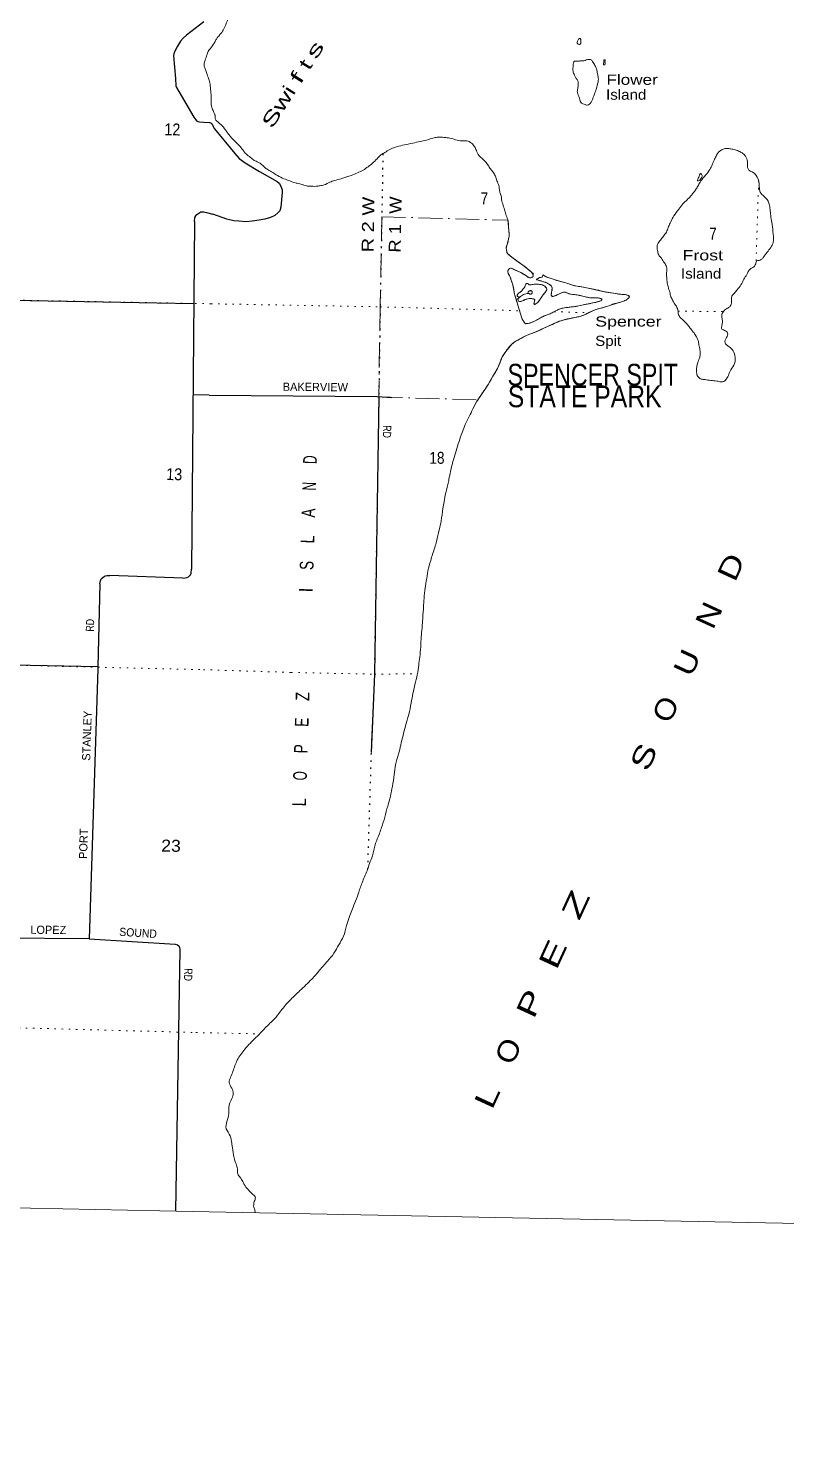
# Model space of a CAD drawing. Header units: feet. Extents: x -489137 to -242534, y 368785 to 558127.
# Drawn here: x -460971 to -449881, y 368785 to 389494 of the extents above; entities that cross this region are included whole.
import ezdxf

# ---------------------------------------------------------------- set-up
doc = ezdxf.new("R2010")
doc.units = ezdxf.units.FT
doc.header["$LTSCALE"] = 70
doc.linetypes.add('DOT_DASHED', pattern=[7.7, 5, -1.2, 0.3, -1.2])
doc.linetypes.add('DOTTED', pattern=[1.5, 0.3, -1.2])
for name, color, linetype, lineweight in [('29', 7, 'Continuous', 25), ('39', 7, 'Continuous', 13), ('4', 7, 'Continuous', 13), ('44', 7, 'DOT_DASHED', 13), ('6', 7, 'DOTTED', 25), ('7', 7, 'DOTTED', 13)]:
    doc.layers.add(name, color=color, linetype=linetype, lineweight=lineweight)
for name, color, linetype in [('30', 7, 'Continuous'), ('41', 7, 'Continuous'), ('42', 7, 'Continuous')]:
    doc.layers.add(name, color=color, linetype=linetype)

msp = doc.modelspace()

# ---------------------------------------------------------------- linework, layer by layer
at = {"layer": '29'}
for p, q in [((-458539.42, 386663.5), (-458580.8, 381576.37)), ((-458183.48, 386742.45), (-458268.99, 386770.28)), ((-458323.61, 384123.29), (-458559.82, 384126.16)), ((-458706.31, 381445.2), (-459777.59, 381482.55)), ((-459923.17, 381357.81), (-459951.03, 380143.41)), ((-459951.03, 380143.41), (-461192.18, 380171.7)), ((-460077.55, 376161.52), (-458822.59, 376085.62)), ((-458751.98, 376008.45), (-458814.99, 372175.6))]:
    msp.add_line(p, q, dxfattribs=at)
for points in [[(-458402.16, 389586.27), (-458656.66, 389394.6), (-458704.2, 389351.23), (-458740.56, 389306.46), (-458788.1, 389233.72), (-458827.26, 389158.17), (-458841.24, 389118.99), (-458844.03, 389088.22), (-458816.07, 388758.05), (-458810.47, 388651.73), (-458800, 388626.55), (-458765.73, 388567.79), (-458547.59, 388192.86), (-458519.27, 388153.69), (-458505.99, 388141.1), (-458486.06, 388131.3), (-458465.43, 388126.41), (-458407.75, 388120.11), (-458318.26, 388114.51), (-458305.32, 388110.32), (-458294.13, 388103.33), (-458279.11, 388086.53), (-458243.14, 388022.88)], [(-458243.14, 388022.88), (-457948.47, 387658.24), (-457881.21, 387588.78), (-457796.6, 387523.66), (-457583.99, 387397.77), (-457327.99, 387250.17), (-457299.78, 387224.13), (-457271.59, 387180.71), (-457254.22, 387130.79), (-457254.23, 387089.55), (-457271.59, 386872.49), (-457288.93, 386822.57), (-457314.98, 386790.01), (-457360.53, 386753.11), (-457423.45, 386724.89), (-457505.88, 386701.02), (-457592.66, 386683.65), (-457692.47, 386668.46), (-457787.91, 386661.95), (-457887.72, 386668.46), (-457959.3, 386674.97), (-458065.62, 386698.84), (-458268.99, 386770.28)], [(-458539.42, 386663.5), (-458531.85, 386721.78), (-458519.27, 386749.76), (-458503.89, 386766.55), (-458457.74, 386798.73), (-458445.16, 386804.32), (-458426.98, 386807.12), (-458399.01, 386804.32), (-458359.86, 386794.53), (-458268.99, 386770.28)], [(-465192.48, 385596.37), (-461210.78, 385514.6), (-458553.05, 385462.82)], [(-458323.61, 384123.29), (-455860.96, 384103.65), (-455647.72, 384088.74)], [(-455839.72, 384098.51), (-455902.67, 380037.08), (-455952.42, 378890.28)], [(-459923.17, 381357.81), (-459912.73, 381404.04), (-459908.54, 381416.63), (-459897.35, 381437.61), (-459881.27, 381453), (-459858.2, 381466.99), (-459842.82, 381475.39), (-459814.85, 381480.98), (-459777.59, 381482.55)], [(-458706.31, 381445.2), (-458674.48, 381447.41), (-458647.91, 381451.61), (-458624.14, 381461.4), (-458608.76, 381475.39), (-458597.57, 381490.78), (-458584.99, 381515.96), (-458580.8, 381576.37)], [(-459951.03, 380143.41), (-459951.63, 380117.18), (-460077.55, 376161.52)], [(-460077.55, 376161.52), (-461387.52, 376172.82), (-462707.9, 376166.1)], [(-458822.59, 376085.62), (-458787.03, 376075.12), (-458767.46, 376058.33), (-458754.87, 376037.35), (-458751.98, 376008.45)]]:
    msp.add_lwpolyline(points, dxfattribs=at)
at = {"layer": '39'}
for points in [[(-455610.17, 393041.06), (-455584.62, 392984.2), (-455567.14, 392927.43), (-455529.34, 392880.54), (-455491.55, 392833.64), (-455455.78, 392786.77), (-455439.06, 392667.38), (-455446.56, 392550.28), (-455484.36, 392431.5), (-455522.01, 392324.85), (-455565.55, 392232.4), (-455613.22, 392131.91), (-455656.42, 392067.75), (-455715.93, 391989.62), (-455772.96, 391949.86), (-455839.69, 391942.52), (-455908.16, 391957.44), (-455976.36, 391994.57), (-456038.53, 392029.62), (-456110.78, 392066.8), (-456170.73, 392117.98), (-456234.55, 392183.35), (-456276.6, 392212.11), (-456321.04, 392210.59), (-456388.02, 392183.06), (-456445.12, 392137.23), (-456516.8, 392055.2), (-456557.82, 392003.13), (-456605.1, 391934.97), (-456660.68, 391848.72), (-456734.6, 391748.53), (-456769.3, 391718.61), (-456849.03, 391638.7), (-456947.18, 391538.78), (-457041.32, 391436.8), (-457137.33, 391346.96), (-457206.72, 391287.13), (-457325.35, 391163.2), (-457434.12, 391020.98), (-457524.66, 390882.59), (-457599.01, 390748.06), (-457673.25, 390621.61), (-457733.24, 390505.1), (-457789.06, 390398.65), (-457826.47, 390312.19), (-457883.36, 390118.87), (-457904.74, 390022.14), (-457923.75, 389953.66), (-457969.35, 389857.19), (-457996.54, 389780.72), (-458032.13, 389678.08), (-458063.53, 389587.52), (-458098.86, 389505.08), (-458139, 389431.92)], [(-458216.05, 389336.4), (-458222.95, 389323.38), (-458279.06, 389232.1), (-458334.93, 389156.28), (-458366.85, 389065.89), (-458394.58, 388983.51), (-458391.6, 388924.83), (-458372.26, 388877.99), (-458353.13, 388819.03), (-458324.36, 388735.64), (-458305.67, 388652.43), (-458297.52, 388545.15), (-458291.05, 388456.09), (-458288.87, 388352.96), (-458265.79, 388289.88), (-458238.92, 388227.32)], [(-458139, 389431.92), (-458155.82, 389411.71), (-458173.46, 389390.9), (-458193.22, 389368.32), (-458206.27, 389352.44), (-458216.21, 389336.11)], [(-452932.78, 389291.92), (-452923.64, 389315.55), (-452901.09, 389343.58), (-452888.97, 389343.44), (-452879.28, 389311.01), (-452879.6, 389284.75), (-452889.96, 389262.64), (-452906.19, 389256.76), (-452918.23, 389262.96), (-452932.22, 389275.24), (-452932.78, 389291.97)], [(-452926.27, 388606.42), (-452919.57, 388658.88), (-452917.13, 388693.2), (-452928.75, 388733.73), (-452954.58, 388768.37), (-452974.27, 388809), (-452993.77, 388865.79), (-452995.27, 388908.24), (-452992.73, 388950.63), (-452973.82, 389011.03), (-452943.53, 389010.69), (-452895, 389016.21), (-452854.62, 389015.75), (-452781.69, 389035.14), (-452737.27, 389034.64), (-452709.32, 389008.06), (-452673.7, 388949.07), (-452646.27, 388880.07), (-452632.96, 388813.24), (-452623.63, 388750.51), (-452640.92, 388657.76), (-452666.26, 388567.13), (-452697.53, 388486.67), (-452726.69, 388414.26), (-452751.29, 388384.23), (-452785.81, 388368.46), (-452830.08, 388381.08), (-452868.27, 388395.65), (-452901.65, 388472.8), (-452930.98, 388551.92), (-452925.91, 388609.91)], [(-452546.27, 388965.81), (-452545.95, 388992.08), (-452543.61, 389018.32), (-452541.45, 389030.42), (-452531.3, 389034.34), (-452525.27, 389032.25), (-452525.47, 389016.09), (-452525.84, 388985.79), (-452526.06, 388967.61), (-452536.28, 388957.62), (-452546.28, 388965.82)], [(-458220.55, 388142.69), (-458226.67, 388155.36), (-458233.22, 388170.66), (-458235.41, 388193.24), (-458235.41, 388216.55), (-458238.95, 388227.39)], [(-458220.55, 388142.69), (-458172.59, 388101.74), (-458096.8, 388024.11), (-458055.12, 387965.05), (-457967.52, 387863.05), (-457885.73, 387781.31), (-457841.93, 387730.31), (-457794.24, 387667.14), (-457734.29, 387615.96), (-457674.31, 387566.79), (-457620.11, 387539.92), (-457577.99, 387517.22), (-457500.06, 387449.67), (-457460.03, 387420.93), (-457391.85, 387381.78), (-457321.7, 387338.56), (-457227.38, 387291.03), (-457142.95, 387259.78), (-457050.44, 387228.43), (-456977.93, 387213.47), (-456895.47, 387186.28), (-456841.01, 387181.63), (-456756.21, 387180.67), (-456701.59, 387188.14), (-456638.85, 387199.56), (-456553.53, 387241.03), (-456484.59, 387264.5), (-456389.35, 387291.71), (-456310.28, 387317.09), (-456243.38, 387338.56), (-456150.01, 387377.91), (-456068.78, 387415.39), (-455995.45, 387467.09), (-455932.24, 387516.89), (-455864.77, 387584.83), (-455807.57, 387638.73), (-455750.57, 387676.48), (-455679.38, 387718.11), (-455543.49, 387767.09), (-455438.18, 387792.17), (-455310.63, 387819.02), (-455207.36, 387842.1), (-455168.9, 387849.75), (-455045.27, 387886.75), (-454982.53, 387898.17), (-454879.56, 387897.01), (-454798.95, 387883.98), (-454714.4, 387862.83), (-454621.72, 387845.62), (-454549.01, 387846.82), (-454480.78, 387811.71), (-454436.98, 387760.71), (-454409.41, 387703.82), (-454369.94, 387628.63), (-454316.05, 387577.51), (-454228.47, 387473.49), (-454194.76, 387422.6), (-454154.98, 387373.66), (-454125.43, 387312.72), (-454102.04, 387243.76), (-454076.66, 387172.76), (-454071.27, 387118.15), (-454055.76, 387065.45), (-454034.82, 386962.17), (-454011.58, 386881.09), (-453997.94, 386840.53), (-453980.61, 386771.64), (-453951.26, 386694.54), (-453943.66, 386656.07), (-453938.32, 386597.41), (-453935.14, 386526.67), (-453929.98, 386453.87), (-453940.69, 386403.48), (-453955.64, 386336.98), (-453970.19, 386302.8), (-453970.79, 386254.31), (-453955.3, 386199.59), (-453917.39, 386162.8), (-453865.39, 386121.8), (-453831.34, 386099.2), (-453789.33, 386066.4), (-453727.24, 386025.29), (-453683.21, 385992.47), (-453655.24, 385967.91), (-453607.28, 385926.96), (-453577.34, 385898.34), (-453585.61, 385882.27)], [(-451116.51, 384355.37), (-451062.04, 384350.72), (-450975.37, 384337.62), (-450890.67, 384328.59), (-450828.23, 384315.76), (-450785.75, 384321.35), (-450763.3, 384341.3), (-450720.03, 384411.52), (-450684.72, 384491.94), (-450631.06, 384586.3), (-450623.57, 384703.4), (-450662.89, 384790.71), (-450708.83, 384831.64), (-450768.71, 384888.88), (-450747.58, 384965.42), (-450730.63, 385029.88), (-450778.6, 385070.83), (-450820.68, 385097.57), (-450818.21, 385133.91), (-450807.5, 385184.3), (-450812.81, 385244.97), (-450814.11, 385303.57), (-450783.14, 385359.8), (-450730.17, 385397.59), (-450691.46, 385425.44), (-450674.49, 385491.92), (-450667.45, 385572.66), (-450630.56, 385616.69), (-450589.56, 385666.74), (-450536.2, 385736.85), (-450492.79, 385819.2), (-450451.56, 385887.43), (-450398.03, 385971.68), (-450349.2, 386001.44), (-450320.39, 386045.57), (-450301.7, 386087.78), (-450277.4, 386093.57), (-450238.84, 386109.3), (-450210.23, 386137.26), (-450152.73, 386215.41), (-450064.15, 386357.86), (-450064.66, 386481.11), (-450079.06, 386624.72), (-450095.97, 386727.95), (-450106.97, 386818.99), (-450118.05, 386903.98), (-450137.54, 386960.77), (-450213.2, 387048.49), (-450260.92, 387109.64), (-450266.43, 387154.15), (-450273.39, 387245.15), (-450312.64, 387338.53), (-450356.51, 387383.47), (-450412.72, 387410.37), (-450436.51, 387447), (-450440.3, 387467.25), (-450439.33, 387546.03), (-450468.73, 387619.1), (-450506.6, 387659.93), (-450554.71, 387688.76), (-450621.01, 387715.77), (-450687.49, 387728.64), (-450735.88, 387735.24), (-450798.62, 387723.83), (-450827.06, 387710), (-450892.55, 387638.01), (-450921.56, 387577.72), (-450950.67, 387509.35), (-450979.7, 387447.05), (-451037.25, 387364.86), (-451111.05, 387274.77), (-451150.2, 387210.56), (-451183.2, 387154.36), (-451216.1, 387106.24), (-451273.52, 387034.15), (-451324.64, 386982.2), (-451385.93, 386924.3), (-451445.47, 386844.15), (-451517.33, 386747.98), (-451564.85, 386659.62), (-451595.98, 386591.27), (-451618.98, 386526.88), (-451660.15, 386462.69), (-451703.27, 386404.58), (-451748.41, 386346.5), (-451762.96, 386312.32), (-451757.77, 386241.55), (-451740.39, 386176.7), (-451700.63, 386125.74), (-451657.02, 386058.58), (-451625.41, 386001.65), (-451624.41, 385918.8), (-451623.25, 385848.08), (-451614.2, 385763.12), (-451598.89, 385694.25), (-451581.28, 385647.59), (-451567.99, 385578.74)], [(-451151.69, 387314.67), (-451140.45, 387347.84), (-451128.08, 387367.9), (-451114.1, 387355.62), (-451106.25, 387337.35), (-451106.52, 387315.13), (-451120.87, 387297.11), (-451139.37, 387271.05), (-451155.67, 387259.11), (-451169.78, 387261.29), (-451169.53, 387281.49), (-451151.69, 387314.67)], [(-453438.18, 385884.65), (-453375.98, 385851.63), (-453313.64, 385830.72), (-453211.09, 385795.22), (-453142.64, 385778.29), (-453054.12, 385751.03), (-452977.69, 385725.92), (-452891.02, 385712.83), (-452796.33, 385695.6), (-452691.61, 385672.2), (-452617.08, 385657.22), (-452522.45, 385633.93), (-452403.53, 385616.43), (-452304.79, 385599.15), (-452201.95, 385587.89), (-452169.89, 385567.33), (-452200.67, 385527.27), (-452269.74, 385493.7), (-452383.2, 385462.65), (-452446.06, 385441.13), (-452551.5, 385405.95), (-452654.81, 385378.83), (-452782.73, 385321.67), (-452892.35, 385274.42), (-452967.23, 385261.12), (-453113.02, 385228.41), (-453222.5, 385193.27), (-453317.96, 385147.88), (-453423.52, 385102.6), (-453510.88, 385059.13), (-453610.28, 385021.86), (-453695.53, 384986.45), (-453805.28, 384929.1), (-453876.54, 384881.41), (-453993.35, 384741.3), (-454030.41, 384683.12), (-454080.43, 384556.4), (-454125.91, 384470.03), (-454189.84, 384361.65), (-454249.65, 384259.28), (-454315.47, 384161.03), (-454385.41, 384056.75), (-454461.79, 383920.23), (-454513.6, 383811.71), (-454573.64, 383691.16), (-454615.31, 383586.57), (-454663.53, 383441.64), (-454705.56, 383306.75), (-454745.51, 383177.89), (-454772.97, 383079.2), (-454802.99, 382936.09), (-454820.16, 382853.45), (-454858.48, 382692.25), (-454882.32, 382559.17), (-454899.64, 382464.41), (-454926.14, 382278.83), (-454953.95, 382151.86), (-454994.41, 381980.58), (-455017.68, 381893.97), (-455051.2, 381795.34), (-455078.61, 381700.69), (-455120.85, 381549.64), (-455142.84, 381402.4), (-455166.78, 381261.24), (-455178.71, 381111.87), (-455186.25, 380990.73), (-455198.55, 380811.05), (-455205.82, 380712.13), (-455217.47, 380584.98), (-455225.33, 380437.58), (-455239.28, 380288.23), (-455254.84, 380171.22), (-455274.75, 380030.02), (-455308.81, 379886.95), (-455364.62, 379616.85), (-455401.02, 379447.54), (-455447.52, 379278.36), (-455483.52, 379141.37), (-455517.56, 379000.33), (-455549.45, 378869.36), (-455593.81, 378710.25), (-455611.71, 378567), (-455640.06, 378395.59), (-455668.09, 378250.44), (-455708.24, 378105.42), (-455750.59, 377944.27), (-455798.89, 377793.28), (-455826.15, 377710.75), (-455892.86, 377539.77), (-455933.2, 377378.59), (-455972.92, 377267.92), (-456010.6, 377159.24), (-456083.42, 376984.28), (-456139.91, 376823.29), (-456194.19, 376678.43), (-456273.39, 376477.28), (-456311.19, 376358.5)], [(-453585.41, 385882.65), (-453581.92, 385853.94), (-453585.99, 385851.97), (-453602.24, 385844.07), (-453620.46, 385840.23), (-453640.6, 385844.5), (-453666.65, 385860.96), (-453688.66, 385877.37), (-453722.76, 385895.94), (-453760.85, 385918.59), (-453801.01, 385937.22), (-453847.22, 385955.93), (-453877.31, 385972.43), (-453899.42, 385980.76), (-453917.62, 385978.94), (-453933.89, 385969.02), (-453950.62, 385922.74), (-453917.11, 385855.69), (-453899.58, 385802.97), (-453882.05, 385750.24), (-453874.22, 385729.95), (-453849.58, 385598.34), (-453822.33, 385515.2), (-453805.03, 385444.29), (-453781.61, 385377.36), (-453775.83, 385355.07), (-453758.37, 385296.28), (-453738.9, 385237.47), (-453721.1, 385206.96), (-453701.28, 385176.44), (-453662.99, 385169.94), (-453614.39, 385181.52), (-453531.11, 385220.99), (-453461.97, 385260.62), (-453403.07, 385288.24), (-453344.27, 385307.79), (-453287.39, 385335.43), (-453222.36, 385369.05), (-453202.02, 385380.94), (-453165.56, 385390.63), (-453137.19, 385398.4), (-453064.38, 385407.68), (-453007.75, 385415.12), (-452928.88, 385424.34), (-452888.38, 385433.98), (-452803.33, 385453.23), (-452746.68, 385462.7), (-452700.09, 385474.29), (-452661.65, 385479.92), (-452621.1, 385493.61), (-452592.73, 385501.37), (-452576.46, 385511.29), (-452574.27, 385525.41), (-452612.4, 385544.02), (-452672.95, 385546.72), (-452743.59, 385549.54), (-452818.15, 385562.5), (-452886.6, 385579.43), (-452953.08, 385592.3), (-453021.65, 385599.13), (-453065.92, 385611.75), (-453114.16, 385630.48), (-453193.2, 385607.12), (-453227.74, 385589.33), (-453284.55, 385567.74), (-453300.68, 385569.95), (-453304.64, 385576.05), (-453316.58, 385590.33), (-453314.39, 385604.45), (-453307.96, 385634.68), (-453301.61, 385658.85), (-453299.24, 385687.11), (-453310.96, 385719.57), (-453344.96, 385746.22), (-453379.04, 385766.81), (-453421.27, 385781.42), (-453461.5, 385794), (-453493.7, 385802.44), (-453515.81, 385810.77), (-453529.9, 385814.97), (-453527.85, 385816.97), (-453517.66, 385824.94), (-453507.49, 385830.88), (-453491.21, 385840.8), (-453470.95, 385846.63), (-453446.65, 385852.42), (-453438.18, 385884.65)], [(-453427.61, 385597.06), (-453458.36, 385555.56), (-453487.17, 385511.43), (-453511.79, 385479.38), (-453530.11, 385467.47), (-453560.62, 385449.63), (-453566.51, 385463.84), (-453562.15, 385490.05), (-453555.82, 385512.2), (-453555.69, 385522.3), (-453575.79, 385530.61), (-453585.86, 385532.75), (-453603.98, 385536.99), (-453638.33, 385535.36), (-453668.69, 385529.64), (-453697.05, 385521.87), (-453719.41, 385510), (-453745.78, 385500.2), (-453772.13, 385492.41), (-453788.23, 385496.63), (-453794.19, 385504.78), (-453800.1, 385516.97), (-453804.01, 385527.12), (-453797.81, 385539.17), (-453787.64, 385545.12), (-453777.44, 385553.08), (-453783.43, 385559.21), (-453797.53, 385561.39), (-453811.52, 385573.67), (-453809.33, 385587.79), (-453798.93, 385611.92), (-453782.66, 385621.84), (-453768.4, 385631.78), (-453750.06, 385645.71), (-453733.68, 385663.71), (-453727.5, 385673.75), (-453709.06, 385695.76), (-453692.46, 385731.94), (-453676.01, 385756), (-453651.83, 385751.69), (-453631.79, 385739.34), (-453597.44, 385740.98), (-453559.01, 385746.61), (-453514.56, 385748.13), (-453482.31, 385743.72), (-453442.02, 385735.19), (-453405.93, 385714.58), (-453387.98, 385696.19), (-453380.15, 385675.9), (-453380.3, 385663.78), (-453394.75, 385637.68), (-453427.55, 385597.64)], [(-453657.53, 385616.39), (-453651.3, 385630.46), (-453649.18, 385638.52), (-453626.82, 385650.39), (-453600.6, 385648.07), (-453590.75, 385627.76), (-453599.05, 385609.67), (-453623.38, 385601.86), (-453641.45, 385610.15), (-453667.7, 385610.44), (-453704.16, 385600.75), (-453763.11, 385569.09), (-453793.31, 385541.8)], [(-451567.99, 385578.74), (-451540.44, 385519.84), (-451502.87, 385454.77), (-451465.3, 385389.69), (-451448.22, 385300.6), (-451420.5, 385255.84), (-451374.58, 385212.9), (-451316.77, 385151.64), (-451282.96, 385108.83), (-451233.25, 385045.64), (-451195.53, 384992.68), (-451164.07, 384923.64), (-451150.75, 384856.81), (-451137.49, 384785.95), (-451134.31, 384715.2), (-451143.01, 384664.79), (-451174.31, 384582.31), (-451185.22, 384515.76), (-451184.14, 384438.97), (-451158.56, 384384.13), (-451116.51, 384355.37)], [(-456311.19, 376358.5), (-456357.56, 376199.42), (-456423.71, 376074.9), (-456495.91, 375950.44), (-456588.17, 375836.32), (-456704.92, 375702.27), (-456821.61, 375572.25), (-456993.29, 375404.47), (-457126.11, 375276.66), (-457255.11, 375130.62), (-457343.34, 375016.45), (-457486.45, 374872.59), (-457605.09, 374748.66), (-457719.54, 374636.81), (-457801.42, 374546.81), (-457910.38, 374388.43), (-457975.03, 374221.46), (-458008.37, 374136.98), (-458031.54, 374058.45), (-457992.15, 373977.19), (-457968.89, 373898.13), (-457989.97, 373825.63), (-458034, 373692.78), (-458033.07, 373603.88), (-458072.13, 373382.07), (-458012.85, 373276.35), (-457991.95, 373169.03), (-457982.6, 373108.31), (-457958.18, 372958.53), (-457929.01, 372867.28), (-457909.71, 372794.33), (-457902.57, 372717.48), (-457868.82, 372670.63), (-457829.18, 372609.57), (-457783.73, 372528.24), (-457747.86, 372489.45), (-457714, 372450.69), (-457682.07, 372420.02), (-457646.3, 372373.15), (-457661.12, 372316.75), (-457669.72, 372274.41), (-457668.22, 372231.97), (-457658.42, 372207.61), (-457650.18, 372151.56)]]:
    msp.add_spline(points, degree=3, dxfattribs=at)
at = {"layer": '4'}
msp.add_lwpolyline([(-242558.54, 553372.83), (-244583.22, 368785.28), (-275154.66, 369142.74), (-305725.57, 369542.24), (-336295.9, 369983.8), (-366865.58, 370467.41), (-397434.59, 370993.07), (-428002.84, 371560.78), (-458570.27, 372170.54), (-489136.84, 372822.34), (-485065.03, 557803.58)], dxfattribs=at)
msp.add_lwpolyline([(-242558.54, 553372.83), (-244583.22, 368785.28), (-275154.66, 369142.74), (-305725.57, 369542.24), (-336295.9, 369983.8), (-366865.58, 370467.41), (-397434.59, 370993.07), (-428002.84, 371560.78), (-458570.27, 372170.54), (-489136.84, 372822.34), (-485065.03, 557803.58)], dxfattribs=at)
at = {"layer": '44'}
for p, q in [((-455795.12, 386735.61), (-453948.43, 386683.46)), ((-455839.33, 384095.81), (-454386.68, 384054.79))]:
    msp.add_line(p, q, dxfattribs=at)
for points in [[(-455795.12, 386735.61), (-455818.63, 385416.42), (-455839.33, 384095.81)], [(-454386.68, 384054.79), (-454254.15, 384252.47), (-454153.65, 384422.99), (-454107.92, 384502.36), (-454027.57, 384688.6), (-453979.02, 384761.37), (-453892, 384867.09), (-453825.1, 384917.77), (-453688.56, 384989.51), (-453539.51, 385047.87), (-453231.27, 385189.43), (-453145.18, 385219.94), (-452896.31, 385273.05), (-452818.8, 385305.46), (-452659.08, 385377.05), (-452561.78, 385402.83), (-452257.69, 385497.71), (-452212.44, 385519.84), (-452173.93, 385551.12), (-452175.94, 385574.74), (-452207.31, 385588.88), (-452337.11, 385604.83), (-452514.43, 385632.49), (-452819.15, 385700.09), (-452935.55, 385718.65), (-452975.27, 385725.31), (-453101.75, 385765.88), (-453206.96, 385793.91), (-453377.52, 385852.17), (-453438.18, 385884.66), (-453440.06, 385862.79), (-453448.36, 385851.23), (-453484.58, 385843.34), (-453506.67, 385831.37), (-453529.89, 385814.96), (-453381.74, 385767.87), (-453339.43, 385742.61), (-453309.13, 385717.35), (-453299.54, 385691.72), (-453315.64, 385587.5), (-453298.59, 385568.44), (-453275.64, 385570.59), (-453172.57, 385616.87), (-453132.57, 385630.39), (-453104.81, 385628.16), (-453062.94, 385610.82), (-453022.17, 385599.23), (-452983.8, 385595.35), (-452915.79, 385585.51), (-452792.41, 385556.7), (-452746.57, 385549.71), (-452614.51, 385544.12), (-452592.27, 385538.2), (-452575.79, 385526.76), (-452578.49, 385509.6), (-452613.83, 385495.71), (-452725.49, 385467.81), (-452910.89, 385428.35), (-453005.01, 385415.47), (-453151.44, 385394.84), (-453207.11, 385378.79), (-453290.42, 385333.89), (-453336.34, 385311.46), (-453423.4, 385279.46), (-453521.37, 385226.41), (-453521.37, 385226.41), (-453580.5, 385196.34), (-453620.16, 385179.29), (-453652.28, 385171.56), (-453684.09, 385168.78), (-453710.61, 385187.65), (-453743.83, 385250), (-453763.37, 385312.86), (-453850.61, 385602.08), (-453877.26, 385737.99), (-453914.92, 385849.1), (-453950.28, 385921.69), (-453947.93, 385947.9), (-453929.36, 385973.31), (-453907.72, 385981.23), (-453907.72, 385981.23), (-453881.02, 385974.22), (-453844.36, 385954.69), (-453759.97, 385918.11), (-453686.89, 385876.26), (-453643.47, 385845.99), (-453621.24, 385840.21), (-453605.34, 385842.82), (-453577.81, 385858.9), (-453577.22, 385868.79), (-453583.19, 385884.28), (-453576.29, 385896.11), (-453618, 385936.11), (-453731.08, 386027.95), (-453891.71, 386141.89), (-453958.64, 386202.43), (-453973.45, 386275.95), (-453948.76, 386367.21), (-453930.76, 386448.36), (-453930.63, 386487.09), (-453948.43, 386683.46)], [(-453664.22, 385610.91), (-453657.21, 385616.89), (-453654.67, 385621.66), (-453651.57, 385629.72), (-453650.23, 385636.05), (-453648.87, 385638.98), (-453646.68, 385641.57), (-453643.16, 385644.39), (-453638.98, 385646.59), (-453631.23, 385649.2), (-453620.98, 385651.93), (-453616.1, 385652.82), (-453612.41, 385652.99), (-453609.52, 385652.69), (-453606.07, 385651.69), (-453602.35, 385649.56), (-453599.4, 385646.88), (-453595.15, 385641.69), (-453592.2, 385635.92), (-453591.19, 385632.32), (-453590.75, 385627.43), (-453591.2, 385623.17), (-453592.41, 385619.14), (-453594.43, 385615.26), (-453597.65, 385611.11), (-453600.85, 385608.04), (-453605.56, 385604.78), (-453609.23, 385603.1), (-453613.6, 385601.92), (-453618.57, 385601.49), (-453623.54, 385601.89), (-453626.81, 385602.94), (-453630.56, 385605.04), (-453637.9, 385609.24), (-453640.93, 385610.09), (-453647.33, 385610.7), (-453656.72, 385611.22), (-453664.02, 385610.93)]]:
    msp.add_lwpolyline(points, dxfattribs=at)
msp.add_lwpolyline([(-453669.56, 385757.98), (-453659.43, 385755.21), (-453646.93, 385748.59), (-453640.21, 385743.06), (-453635.07, 385740.08), (-453625.71, 385739.04), (-453606.01, 385739.97), (-453585.4, 385742.76), (-453562.1, 385746.26), (-453536, 385748.37), (-453514.26, 385748.11), (-453486.14, 385744.35), (-453443.85, 385735.7), (-453429.13, 385729.99), (-453409.08, 385716.94), (-453395.83, 385705.84), (-453385.37, 385691.75), (-453379.99, 385675.12), (-453380.12, 385664.3), (-453388.29, 385647.5), (-453407.29, 385620.4), (-453431, 385593.97), (-453452.79, 385564.22), (-453498.92, 385493.82), (-453509.48, 385481.47), (-453524.14, 385471.07), (-453552.01, 385451.76), (-453560.2, 385449.61), (-453565.9, 385457.09), (-453563.11, 385486.01), (-453554.39, 385519), (-453557.96, 385524.52), (-453565.95, 385528.52), (-453599, 385535.91), (-453614.87, 385537.95), (-453658.84, 385531.71), (-453696.45, 385522.09), (-453721.18, 385509.28), (-453768.03, 385493.42), (-453780.85, 385492.72), (-453791.04, 385499.41), (-453804.11, 385527.58), (-453800.52, 385536.37), (-453779.05, 385551.15), (-453779.12, 385556.21), (-453785.9, 385560.2), (-453797.5, 385561.38), (-453806.42, 385566.62), (-453811.91, 385575.4), (-453810.44, 385584.51), (-453805.19, 385602.25), (-453800.06, 385610.86), (-453768.66, 385631.59), (-453749.08, 385646.52), (-453734.51, 385662.6), (-453724.09, 385677.87), (-453710.24, 385694.11), (-453702.79, 385707.23), (-453690.56, 385735.64), (-453683.44, 385747.89), (-453675.51, 385756.38)], close=True, dxfattribs=at)
at = {"layer": '6'}
msp.add_lwpolyline([(-455778.66, 387659.1), (-455818.63, 385416.43), (-455902.95, 380036.91), (-455952.21, 378880.38), (-456004.8, 377175.89)], dxfattribs=at)
at = {"layer": '7'}
for p, q in [((-450276.28, 387261.14), (-450315.71, 386057.83)), ((-453271.05, 385343.82), (-452765.39, 385329.53)), ((-451455.91, 385351.33), (-450795.96, 385347.68)), ((-461419.18, 380174.47), (-458406.58, 380102.88)), ((-458406.58, 380102.88), (-457083.46, 380061.66)), ((-461427.23, 374867.7), (-458516.2, 374790.84)), ((-458516.2, 374790.84), (-457584.15, 374770.36))]:
    msp.add_line(p, q, dxfattribs=at)
for points in [[(-458296.02, 385460.47), (-461210.78, 385514.6), (-466489.83, 385625.17), (-469206.57, 385625.68)], [(-458296.02, 385460.47), (-455818.64, 385415.75), (-453776.62, 385358.09)], [(-457120.99, 380062.44), (-455902.67, 380037.08), (-455272.48, 380044.82)]]:
    msp.add_lwpolyline(points, dxfattribs=at)

# ---------------------------------------------------------------- texts
at = {"layer": '30'}
for s, rotation, p in [('BAKERVIEW', 359.543, (-457244.99, 384186.24)), ('STANLEY', 88.177, (-460064.59, 378768.67)), ('PORT', 88.177, (-460110.18, 377330.18)), ('LOPEZ', 359.506, (-460941.49, 376236.3))]:
    msp.add_text(s, height=120, rotation=rotation, dxfattribs=at).set_placement(p)
for s, rotation, width, p in [('RD', 269.112, 0.8, (-455775.63, 383682.44)), ('RD', 88.686, 0.8, (-460009.21, 380659.46)), ('SOUND', 356.539, 0.95, (-459640.93, 376207.43)), ('RD', 269.058, 0.8, (-458687.18, 375731.89))]:
    msp.add_text(s, height=120, rotation=rotation, dxfattribs=dict(at, width=width)).set_placement(p)
at = {"layer": '41'}
for s, height, rotation, width, p in [('s', 200, 57.566, 1.8, (-456755.9, 389025.82)), ('t', 200, 57.566, 1.5, (-456858.52, 388864.33)), ('f', 200, 57.566, 1.8, (-456988.17, 388660.3)), ('w', 200, 57.566, 1.55, (-457249.16, 388249.59)), ('i', 200, 57.566, 1.4, (-457089.1, 388501.47)), ('S', 200, 57.566, 1.6, (-457400.77, 388011.01)), ('D', 300, 65.273, 1.3, (-450623.35, 381373.46)), ('N', 300, 65.273, 1.25, (-450945.14, 380674.71)), ('U', 300, 65.273, 1.25, (-451264.95, 379980.24)), ('O', 300, 65.273, 1.15, (-451578.84, 379298.65)), ('S', 300, 65.273, 1.4, (-451902.6, 378595.6)), ('Z', 300, 65.273, 1.65, (-452905.52, 376417.79)), ('E', 300, 65.273, 1.5, (-453239.17, 375693.29)), ('P', 300, 65.273, 1.45, (-453568.87, 374977.37)), ('O', 300, 65.273, 1.15, (-453882.75, 374295.78)), ('L', 300, 65.273, 1.4, (-454180.83, 373648.52))]:
    msp.add_text(s, height=height, rotation=rotation, dxfattribs=dict(at, width=width)).set_placement(p)
at = {"layer": '42'}
for s, width, p in [('Flower', 1.25, (-452505.34, 388666.54)), ('Island', 1.1, (-452510.86, 388447.79)), ('Frost', 1.3, (-451391.42, 386095.5)), ('Island', 1.1, (-451413.31, 385827.56)), ('Spencer', 1.3, (-452669.97, 385127.27)), ('Spit', 1.1, (-452669.97, 384843.56))]:
    msp.add_text(s, height=150, dxfattribs=dict(at, width=width)).set_placement(p)
for s, width, p in [('D', 0.65, (-456747.75, 383111.94)), ('N', 0.65, (-456760.03, 382723.15)), ('A', 0.75, (-456772.51, 382328.07)), ('L', 0.8, (-456784.49, 381948.73)), ('S', 0.75, (-456796.77, 381559.94)), ('I', 0.95, (-456807.16, 381230.98)), ('Z', 0.8, (-456857.31, 379642.79)), ('E', 0.75, (-456869.29, 379263.45)), ('P', 0.75, (-456881.57, 378874.66)), ('O', 0.65, (-456894.05, 378479.58)), ('L', 0.8, (-456906.03, 378100.24))]:
    msp.add_text(s, height=200, rotation=88.191, dxfattribs=dict(at, width=width)).set_placement(p)
at = {"layer": '44'}
for s, width, p in [('SPENCER SPIT', 0.8, (-453953.47, 384263.05)), ('STATE PARK', 0.85, (-453949.37, 383945.82))]:
    msp.add_text(s, height=318.1, dxfattribs=dict(at, width=width)).set_placement(p)
at = {"layer": '6'}
for s, width, p in [('R 2 W', 1.25, (-455916.61, 386212.29)), ('R 1  W', 1.15, (-455518.89, 386207.33))]:
    msp.add_text(s, height=175, rotation=88.979, dxfattribs=dict(at, width=width)).set_placement(p)
at = {"layer": '7'}
for s, width, p in [('12', 0.9, (-458980.4, 387927.76)), ('13', 0.9, (-458952.44, 382879.48)), ('23', 1.1, (-459025.21, 377441.11))]:
    msp.add_text(s, height=175, rotation=358.976, dxfattribs=dict(at, width=width)).set_placement(p)
at = {"layer": '7', "width": 0.85}
for s, p in [('7', (-454348.41, 386915.67)), ('7', (-451000.46, 386399.97)), ('18', (-455098.19, 383117.39))]:
    msp.add_text(s, height=175, dxfattribs=at).set_placement(p)

doc.saveas('drawing.dxf')
